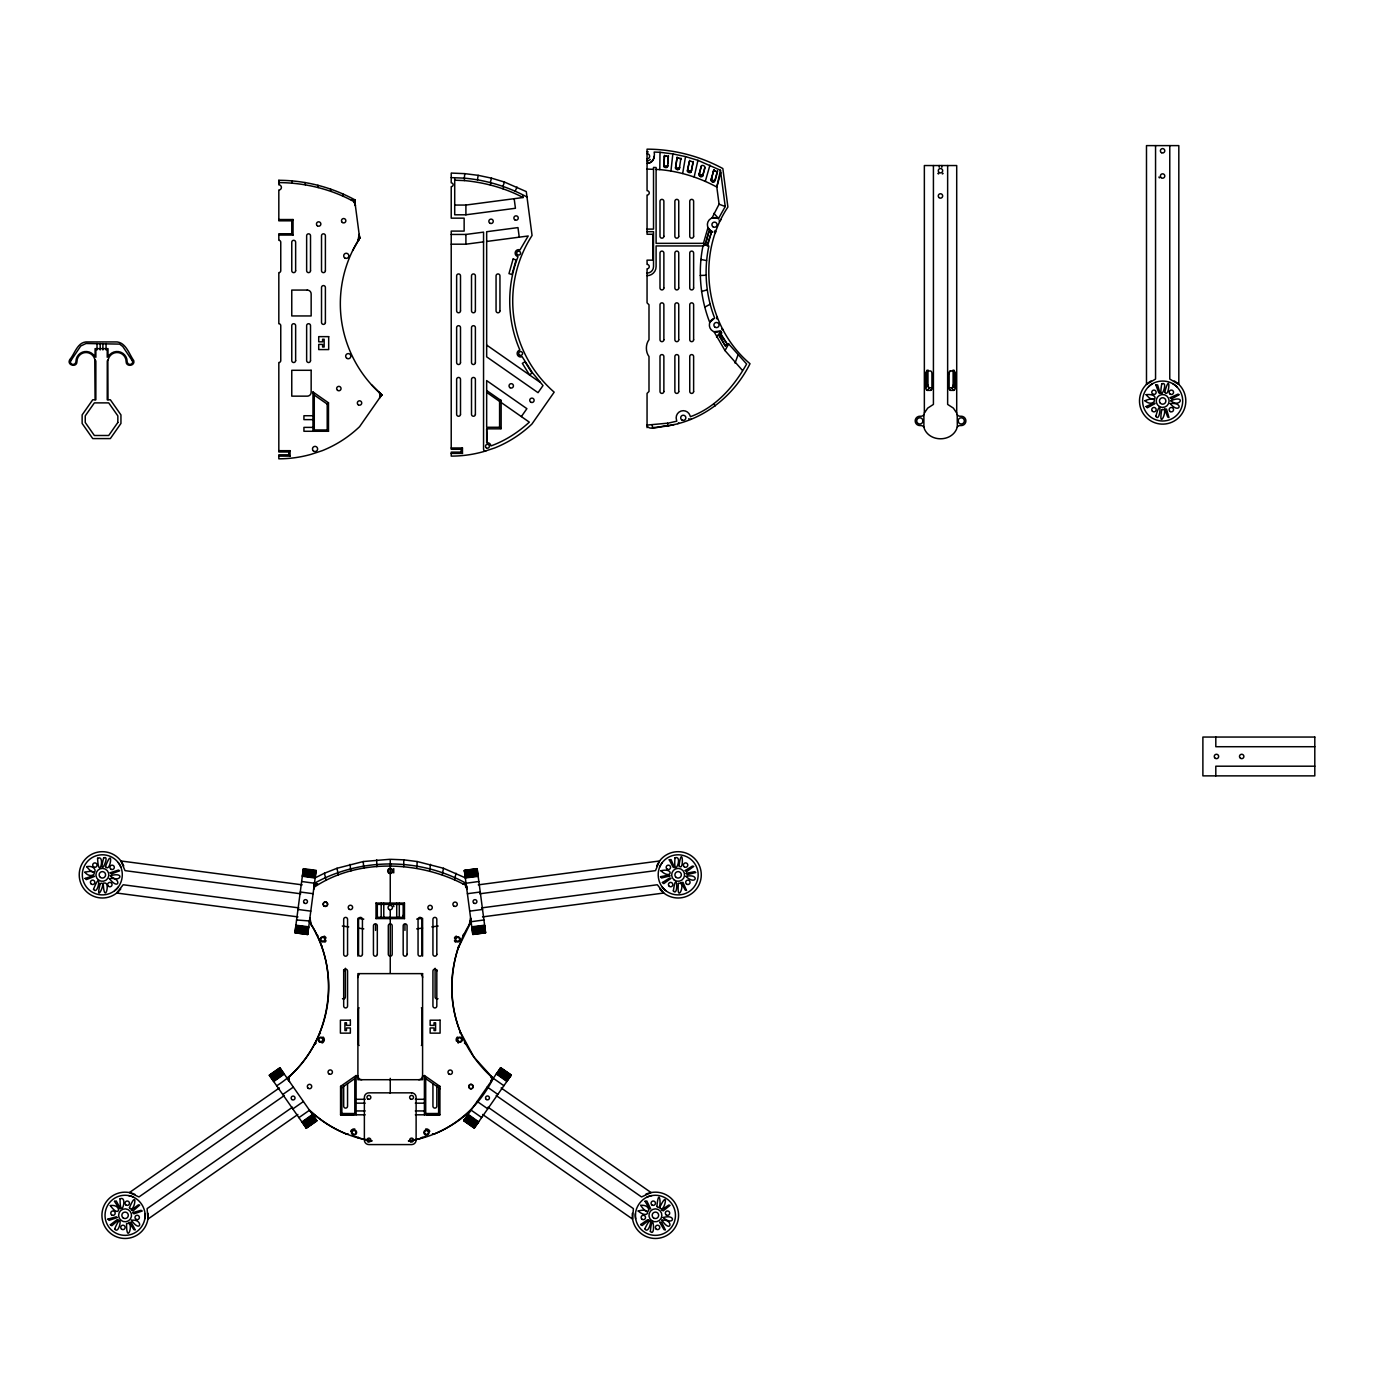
<?xml version="1.0" encoding="UTF-8"?>
<svg xmlns="http://www.w3.org/2000/svg" width="1384" height="1384" viewBox="0 0 1384 1384"><rect width="100%" height="100%" fill="white"/><g stroke="black" fill="none" stroke-linecap="round" stroke-linejoin="round"><path stroke-width="1.5" d="M95.081 399.768L94.769 359.269A9.048 9.048 0 0 0 76.968 361.605C76.968 368.023 66.501 365.22 69.719 359.667C74.632 354.183 77.02 342.834 85.894 341.935L117.173 341.935C126.255 343.111 129.214 354.373 133.746 360.601C135.338 366.051 125.996 367.279 126.117 361.605A9.048 9.048 0 0 0 108.315 359.269L107.277 360.93L107.225 399.768L110.339 399.768L120.944 414.906L120.944 423.452L110.339 438.59L92.745 438.59L82.14 423.452L82.14 414.906L92.745 399.768L95.859 399.768L95.859 360.964L94.942 359.805M108.004 356.172L108.004 348.664L95.081 348.664L95.081 356.172M357.764 241.56L359.165 234.328M469.193 925.1L470.595 917.886M486.666 392.381L529.328 422.155C518.17 432.344 505.247 440.752 490.991 445.907L490.749 445.164A3.495 3.495 0 0 0 487.237 442.759L486.666 428.832L501.146 428.832L501.146 400.599L486.666 390.496M711.947 218.066L719.074 204.209L716.808 187.048C699.214 177.498 679.769 171.391 659.805 169.609L659.995 152.292L654.165 152.05C655.237 156.946 652.867 163.468 647.055 163.381A7.11 7.11 0 0 0 654.165 156.271M289.515 1081.579L288.65 1078.534L290.052 1075.679M313.649 889.41L314.462 883.251C360.705 857.492 419.767 857.596 466.027 883.251L478.847 881.487M355.411 205.853L354.598 199.694C331.433 187.117 305.189 180.387 278.824 180.301L278.824 184.833A2.595 2.595 0 0 1 281.402 187.411A2.595 2.595 0 0 1 278.824 190.006L278.824 220.817L291.764 220.817L293.045 219.537L278.824 219.537M466.841 889.41L466.027 883.251L462.862 883.84C417.812 860.692 357.072 858.53 314.306 887.127M718.417 218.62L717.223 218.118A7.11 7.11 0 0 0 707.916 221.959A7.11 7.11 0 0 0 711.757 231.249L712.864 231.958L709.127 230.903L705.131 245.02L708.867 246.075C703.764 270.001 705.771 295.259 714.646 318.043L709.732 322.437C700.373 298.217 697.744 271.402 702.986 245.937M144.818 1218.837C146.773 1208.284 139.179 1197.385 128.591 1195.568M292.474 1107.2L147.119 1208.613L147.898 1219.114L297.871 1114.466M311.313 925.1L309.912 917.886M663.784 166.461L664.51 155.319L663.974 164.921A1.938 1.159 7.2 0 0 667.797 165.094L667.607 166.634A1.938 1.159 7.2 0 1 663.784 166.461L663.974 164.921M667.901 163.243L668.368 155.804L667.607 166.634M390.997 859.326L403.782 859.845L403.713 866.713M522.91 195.888L523.117 197.514C504.935 187.982 484.781 182.48 464.367 180.577L464.488 179.211M526.993 197.012C507.668 186.546 486.268 180.093 464.367 178.155L464.747 173.64L451.962 173.104M314.082 887.68L314.462 883.251L301.643 881.487M379.562 398.038L380.41 394.976L379.008 392.139M490.991 1081.579L491.839 1078.534L490.438 1075.679M670.929 171.01L672.849 153.901L659.995 152.292M313.891 888.234L314.462 883.251L317.645 883.84M313.753 888.822L314.462 883.251L317.109 884.116M307.715 934.494L316.157 870.363L303.338 868.668L294.896 932.799L307.715 934.494L294.913 932.66M325.967 879.722L324.427 873.235L315.171 877.819M338.215 874.878L337.039 868.27L363.265 861.54L389.51 859.326M350.827 871.09L350.014 864.36M363.715 868.356L363.265 861.54M376.777 866.713L376.707 859.845M389.942 866.159L390.253 863.841L390.548 866.159M309.843 918.509L309.393 921.727A120.84 120.84 0 0 1 287.284 1078.378L289.221 1081.129M675.513 167.983L677.122 157.309L675.513 167.983A1.938 1.142 12 0 0 677.174 169.505L677.676 169.575M677.174 169.505A1.938 1.142 12 0 0 679.319 168.779L680.928 158.105L680.582 159.696A1.938 1.142 12 0 0 678.921 158.174L678.419 158.105M309.808 919.132L309.393 921.727C344.391 973.592 330.015 1052.082 276.679 1085.8M647.055 229.104L653.525 229.104L653.525 167.412L656.102 167.516L656.102 243.342L704.214 243.342L703.729 245.937L656.102 245.937L656.102 266.61A9.048 9.048 0 0 1 647.055 275.675M354.477 203.05L354.598 199.694L351.432 200.282C329.132 188.587 303.961 182.723 278.824 182.601M465.906 886.608L466.027 883.251L462.862 883.84M477.445 179.799L478.189 175.335L491.458 178.138L504.433 182.048L526.283 191.597L532.062 235.488A120.84 120.84 0 0 0 554.171 392.156L531.958 423.988A116.931 116.931 0 0 1 494.711 447.949L483.552 451.617A118.54 118.54 0 0 1 451.219 456.114L451.219 452.118L461.166 452.118L462.464 453.416L462.464 447.983L451.219 447.983M465.318 877.819L443.468 868.27L417.224 861.54L416.774 868.356M682.675 173.502L685.53 156.6L672.849 153.901M687.416 170.855L689.163 161.928A1.938 1.142 16.8 0 1 691.36 161.392A1.938 1.142 16.8 0 1 692.882 163.035L691.118 171.979A1.938 1.142 16.8 0 1 688.938 172.516A1.938 1.142 16.8 0 1 687.416 170.855L689.647 160.354M691.118 171.979L693.349 161.478L692.882 163.035M309.808 919.755L309.393 921.727L311.019 924.564M679.319 168.779L679.648 167.256A1.938 1.159 12 0 1 677.503 168A1.938 1.159 12 0 1 675.842 166.461M685.53 156.6L697.934 160.336L720.458 170.267L716.808 187.048L720.735 172.481M482.618 1114.466L632.609 1219.114L633.388 1208.613L488.016 1107.2M635.671 1218.837C633.734 1208.284 641.328 1197.385 651.899 1195.568M694.163 176.944L697.934 160.336M720.528 334.53L720.735 333.63L727.569 344.616L720.528 334.53L718.538 334.997L721.825 332.956L720.666 330.949L714.058 331.745L725.008 350.584L742.308 370.237M647.055 427.673L647.055 393.402L648.992 391.464L648.992 356.536C645.498 352.02 645.498 344.235 648.992 339.72L648.992 304.791L647.055 302.854L647.055 268.807A2.197 2.197 0 0 0 649.252 266.61A2.197 2.197 0 0 0 647.055 264.413L647.055 260.14L652.867 260.14L652.867 234.277L647.055 234.277L647.055 195.075A2.197 2.197 0 0 0 649.252 192.878A2.197 2.197 0 0 0 647.055 190.681L647.055 149.161C673.42 149.247 699.664 155.977 722.846 168.554L727.898 207.046C695.443 255.538 705.408 326.105 750.007 363.715C734.074 395.668 704.197 419.767 668.766 425.667C663.178 424.715 648.144 432.223 647.055 425.078L668.299 423.123L676.811 421.168L676.517 420.027A7.11 7.11 0 0 1 681.049 411.048A7.11 7.11 0 0 1 690.028 415.581L690.408 416.705C715.718 407.45 733.693 386.984 746.633 364.027L728.659 343.941L725.372 345.983L719.421 335.205M711.047 179.903L713.971 169.678L711.047 179.903A1.938 1.125 26.3 0 0 712.276 181.771L712.743 181.961M717.466 170.768A1.938 1.142 26.3 0 1 717.448 171.391L714.525 181.633A1.938 1.125 26.3 0 1 712.276 181.771M717.448 171.391L715.234 180.197A1.938 1.142 26.3 0 1 712.985 180.352A1.938 1.142 26.3 0 1 711.757 178.484M490.334 182.532L491.458 178.138M490.334 184.954L490.663 183.622M430.493 864.36L429.663 871.09M700.892 176.633L700.408 176.477A1.938 1.142 21.5 0 1 699.024 174.713L701.411 166.201M699.024 174.713L701.255 165.976A1.938 1.142 21.5 0 1 703.47 165.63A1.938 1.142 21.5 0 1 704.854 167.395L702.622 176.131A1.938 1.142 21.5 0 1 700.408 176.477M702.622 176.131L705.01 167.62M478.293 884.843L659.614 860.969L655.48 870.64L479.746 893.787M662.209 862.63C655.618 871.107 657.365 884.272 665.912 890.742M703.435 243.342L707.985 227.547L710.148 230.332M705.131 245.02L709.127 230.903M707.172 244.916L711.618 231.612L707.622 245.729L705.927 244.57M705.304 181.356L709.975 165.094M309.843 920.377L310.743 923.993M354.148 202.548L354.598 199.694L351.432 200.282M465.578 886.106L466.027 883.251L463.381 884.116M502.946 186.321L504.433 182.048M502.946 188.76L503.395 187.463M443.468 868.27L442.274 874.878M735.042 363.11L737.845 355.394M947.642 165.544L947.642 404.405L953.351 408.09L956.707 413.02A3.339 3.339 0 0 0 959.96 416.238L961.24 416.238A4.654 4.654 0 0 1 965.894 420.892A4.654 4.654 0 0 1 961.24 425.563L959.96 425.563A3.339 3.339 0 0 0 956.707 428.78C951.171 442.119 929.892 442.119 924.356 428.78A3.339 3.339 0 0 0 921.121 425.563L919.841 425.563A4.654 4.654 0 0 1 915.187 420.892A4.654 4.654 0 0 1 919.841 416.238L921.121 416.238A3.339 3.339 0 0 0 924.356 413.02L927.73 408.09L933.421 404.405L933.421 165.544M356.103 1075.524L356.103 1114.812L354.806 1113.532L354.806 1078.603L356.103 1075.524L340.568 1086.354L340.568 1114.812L365.151 1114.812M718.365 218.776L725.233 206.527L720.458 170.267M460.284 1031.962L460.232 1033.26A3.114 3.114 0 0 0 460.284 1031.962L460.301 1031.91C449.316 1004.628 449.627 973.834 458.658 946.12A2.768 2.768 0 0 1 458.536 947.434L471.096 921.727L464.332 870.363L477.169 868.668L485.611 932.799L472.774 934.494L471.166 922.298M515.194 191.165L517.028 187.03M456.063 873.235L454.523 879.722M725.008 350.584L728.659 343.941M352.609 250.694L359.667 238.186L354.598 199.694L351.951 200.559M95.859 348.664L95.859 357.262L93.16 354.46A10.103 10.103 0 0 0 76.258 358.992L75.826 362.331A2.837 2.837 0 0 1 70.238 361.605L80.739 346.017L86.016 343.492L119.647 344.114L122.778 346.519L132.847 361.605A2.837 2.837 0 0 1 127.259 362.331L126.826 358.992A10.103 10.103 0 0 0 109.924 354.46L107.225 357.262L107.225 348.664M358.058 241.006L359.667 238.186L359.235 234.951M469.487 924.564L471.096 921.727L470.664 918.509M70.238 361.605L71.414 359.598M114.578 890.742C123.141 884.272 124.871 871.107 118.28 862.63M297.975 916.9L116.654 893.026L123.159 884.757L298.892 907.887M358.318 240.435L359.667 238.186L359.269 235.574M469.747 923.993L471.096 921.727L470.698 919.132M107.848 360.307L108.004 399.768M353.785 202.081L354.598 199.694L355.325 205.264M465.214 885.639L466.027 883.251L466.754 888.822M358.56 239.865L359.269 236.197M469.989 923.405L470.698 919.755M923.889 414.612L923.889 427.189M309.912 921L296.574 919.979M521.353 416.584L526.889 408.661L486.666 380.6L486.666 427.275L499.589 427.275L500.887 428.573M511.302 1075.091L474.279 1128.133L463.675 1120.729L500.679 1067.687L511.302 1075.091L500.61 1067.791M379.856 397.589L381.776 394.855A120.84 120.84 0 0 1 359.667 238.186L359.235 236.82M491.285 1081.129L493.206 1078.413A120.84 120.84 0 0 1 471.096 921.727L470.664 920.377M380.098 397.104L381.776 394.855L371.535 384.787M491.51 1080.644L493.206 1078.413L473.968 1057.134L460.301 1031.91M716.531 336.969L720.908 331.468M925.844 373.559L927.972 370.964A2.595 1.488 -90 0 1 928.024 370.289A2.595 1.488 90 0 0 927.972 370.964L927.972 385.202A2.595 1.488 -90 0 0 929.46 387.779L932.574 387.693L930.463 390.375L927.332 390.375A2.595 1.488 -90 0 1 925.844 387.779L925.844 373.559A2.595 1.488 -90 0 1 927.332 370.964L930.463 370.964A2.595 1.488 -90 0 1 931.934 373.559L931.934 387.779A2.595 1.488 90 0 1 931.882 388.368M925.844 387.779L927.972 385.202A2.595 1.488 90 0 0 929.46 387.693L927.332 390.375M358.75 239.276L359.165 237.442M470.179 922.817L471.096 921.727L483.916 919.979M380.271 396.585L381.776 394.855L379.389 392.52M491.701 1080.143L493.206 1078.413L490.818 1076.077M312.974 427.379L303.926 427.379L303.926 431.272L328.492 431.272L327.212 429.974L327.212 404.093L328.492 402.813L312.974 391.983L312.974 431.272L314.272 429.974L314.272 395.08L312.974 391.983M278.824 235.055L293.045 235.055L291.764 233.758L278.824 233.758L278.824 240.297A1.938 1.938 0 0 1 280.762 242.235L280.762 270.693A1.938 1.938 0 0 1 278.824 272.631L278.824 323.718A1.938 1.938 0 0 1 280.762 325.655L280.762 360.584A1.938 1.938 0 0 1 278.824 362.522L278.824 451.98L288.789 451.98L290.069 450.682L290.069 456.114L278.824 456.114M500.887 400.114L499.589 401.412L499.589 427.275M451.219 173.104L451.219 182.775L452.585 183.345A1.938 1.938 0 0 1 451.219 186.667L451.219 218.153L464.142 218.153L464.142 231.093L451.219 231.093L451.219 449.281L461.166 449.281L462.464 447.983M376.015 918.595L377.313 917.315L403.177 917.315L404.474 918.595L404.474 903.077L376.015 903.077L376.015 918.595L404.474 918.595M376.015 903.077L377.313 904.375L403.177 904.375L404.474 903.077M341.865 1087.616L341.865 1113.532L340.568 1114.812L354.148 1114.795M438.624 1087.651L439.922 1086.354L424.404 1075.524L424.404 1114.812L425.701 1113.532L438.624 1113.497L439.922 1114.812L415.338 1114.812M289.688 1076.077L287.284 1078.413L288.979 1080.644M352.453 200.888L354.598 199.694L355.186 204.694M463.882 884.428L466.027 883.251L466.616 888.234M289.36 1076.51L287.284 1078.413L288.806 1080.143M380.375 396.066L381.776 394.855L379.7 392.969M491.804 1079.606L493.206 1078.413L491.13 1076.51M289.1 1076.977L287.284 1078.413L288.685 1079.606M1155.553 145.614L1155.553 379.06L1146.488 384.441L1146.488 145.614L1178.822 145.614L1178.822 384.441L1169.774 379.06L1169.774 145.614M1148.478 386.793C1156.021 379.147 1169.29 379.147 1176.832 386.793M269.361 1075.299L279.966 1067.894M269.569 1075.628L280.191 1068.223M271.523 1074.641L280.364 1068.465M269.932 1076.129L280.537 1068.725M270.382 1076.787L281.004 1069.382M270.918 1077.548L281.54 1070.161M271.506 1078.378L282.111 1070.974M272.077 1079.209L282.682 1071.804M272.613 1079.97L283.218 1072.565M273.063 1080.627L283.685 1073.223M274.897 1079.485L281.973 1074.555M273.427 1081.129L284.031 1073.742M273.721 1081.561L284.256 1074.053M279.378 1087.945L129.387 1192.593L138.971 1196.952L284.343 1095.523M282.751 1094.502L293.356 1087.097M292.82 1108.93L303.425 1101.526M298.892 1117.632L309.497 1110.227A116.931 116.931 0 0 0 346.778 1134.188M354.806 1078.603L341.865 1087.651L340.568 1086.354M301.92 1121.991L312.455 1114.483M302.144 1122.303L312.749 1114.899M302.958 1123.462L313.562 1116.075M303.494 1124.241L314.099 1116.836M304.065 1125.054L314.67 1117.666M304.636 1125.884L315.258 1118.48M305.172 1126.645L315.794 1119.258M305.639 1127.32L316.296 1119.985M311.123 1123.86L316.434 1120.158M305.985 1127.822L316.607 1120.417M306.21 1128.133L316.815 1120.729L279.879 1067.791L269.274 1075.195L306.297 1128.237L316.901 1120.85M470.352 922.228L470.595 921M501.129 1087.945L651.12 1192.593L641.519 1196.952L496.164 1095.523M725.579 345.1L726.669 344.408M288.893 1077.479L287.284 1078.413L288.633 1079.07M704.716 307.196L710.096 304.238M380.427 395.53L381.776 394.855L379.977 393.437M491.856 1079.07L493.206 1078.413L491.406 1076.977M422.587 1137.838A118.54 118.54 0 0 1 408.367 1140.935C445.354 1135.832 476.598 1111.75 493.206 1078.378L491.614 1077.479M324.427 873.235L337.039 868.27M701.532 291.47L707.189 289.862M288.737 1077.998L287.284 1078.413L288.65 1078.534M711.791 218.118L717.223 218.118M310.016 921.606L310.518 923.405M454.713 205.057L465.906 205.057L523.117 197.514M454.713 178.847L454.713 214.797L465.906 214.797L515.436 208.275L514.173 198.69M451.219 234.45L465.906 234.45L483.552 232.131L483.552 449.022A1.799 1.799 0 0 0 486.009 450.803M451.219 244.19L465.906 244.19L483.552 241.871M486.666 241.456L528.204 235.989L519.986 249.916A3.495 3.495 0 0 0 515.419 251.784A3.495 3.495 0 0 0 517.305 256.369L518.014 256.663C506.336 286.367 507.046 320.759 519.865 349.996L519.156 350.325A3.495 3.495 0 0 0 517.478 354.979A3.495 3.495 0 0 0 522.114 356.657L532.39 372.677L543.012 385.548L538.03 392.675L486.666 356.847L486.666 231.716L517.979 227.599L519.242 237.183M464.349 870.484L477.186 868.806M464.401 870.865L477.221 869.187M464.436 871.176L468.726 870.605M464.47 871.384L477.307 869.792M464.591 872.283L477.411 870.588M464.713 873.2L477.532 871.522M464.834 874.204L477.67 872.508M464.972 875.207L477.791 873.512M465.093 876.124L477.913 874.446M465.197 876.92L478.034 875.242M473.761 875.916L478.034 875.345M465.284 877.543L478.103 875.847M465.335 877.923L478.172 876.366M467.411 893.701L480.231 892.005M481.597 907.887L657.331 884.757L663.836 893.026L482.514 916.9M469.712 911.139L482.532 909.461M416.705 919.114L422.587 918.336L422.587 956.136M416.705 928.854L422.587 928.093M431.808 926.882L438.157 926.034M471.771 926.796L484.608 925.239M471.84 927.315L484.659 925.619M471.892 927.816L476.183 927.245M480.456 926.674L484.729 926.121L471.909 927.92M472.013 928.716L484.85 927.021M472.134 929.65L484.971 927.955M472.273 930.636L485.092 928.958M472.411 931.64L485.23 929.944M472.532 932.556L485.351 930.878M472.636 933.352L485.455 931.674M479.089 932.816L483.362 932.262M472.705 933.975L485.542 932.28M472.757 934.356L485.594 932.66M380.41 394.976L381.776 394.855L359.58 426.687A116.931 116.931 0 0 1 322.316 450.648L311.158 454.315A118.54 118.54 0 0 1 278.824 458.813L278.824 454.817L288.789 454.817L290.069 456.114M491.839 1078.534L493.206 1078.413L491.752 1077.998M700.235 275.485L705.996 275.243M451.219 177.636L464.367 178.155M454.713 180.214L464.367 180.577M647.055 231.682L653.525 231.682L653.525 266.61A6.47 6.47 0 0 1 647.055 273.08M953.732 370.964A2.595 1.488 -90 0 1 955.219 373.559L955.219 387.779A2.595 1.488 90 0 1 953.732 390.375L950.618 390.375A2.595 1.488 90 0 1 949.13 387.779L949.13 373.559A2.595 1.488 90 0 1 950.618 370.964L953.732 370.964A2.595 1.488 90 0 1 954.13 371.05M312.974 415.736L303.926 415.736L303.926 419.629L312.974 419.629M314.272 429.974L327.212 429.974M278.824 450.682L290.069 450.682M451.219 453.416L462.464 453.416M1314.8 746.72L1215.809 746.72L1215.809 737.049M1314.8 766.2L1215.809 766.2L1215.809 775.87M389.596 863.841L390.893 863.841M356.103 1099.294L365.151 1099.294M415.338 1099.294L424.404 1099.294M356.103 1103.169L365.151 1103.169M415.338 1103.169L424.404 1103.169M356.103 1110.937L365.151 1110.937M415.338 1110.937L424.404 1110.937M341.865 1113.497L354.806 1113.532M426.341 1114.795L439.922 1114.795L439.922 1086.354M354.806 1128.981L354.217 1128.981A3.495 3.495 0 0 0 352.453 1129.344M425.701 1128.981L426.272 1128.981A3.495 3.495 0 0 1 428.054 1129.344M647.055 169.073L653.525 169.332M656.102 169.453L659.805 169.609M665.877 156.011L666.379 156.046A1.938 1.159 7.2 0 1 668.161 157.43M464.747 173.64L478.189 175.335M403.782 859.845L417.224 861.54M647.072 151.756L648.231 151.894M303.269 869.187L316.088 870.865M311.781 870.605L316.054 871.176M311.746 870.83L316.019 871.384L303.183 869.792M303.079 870.588L315.915 872.283M302.958 871.522L315.794 873.2M302.837 872.508L315.656 874.204M302.698 873.512L315.517 875.207M302.577 874.446L315.396 876.124M302.473 875.242L315.293 876.92M302.387 875.847L315.223 877.543M302.335 876.228L315.154 878.044M302.196 884.843L120.875 860.969L125.027 870.64L300.76 893.787M300.259 892.005L313.095 893.701M297.958 909.461L310.795 911.139M363.784 919.114L357.902 918.336L357.902 956.136M342.332 926.034L348.699 926.882M357.902 928.093L363.784 928.854M295.882 925.239L308.736 926.796M295.83 925.619L308.667 927.315M295.761 926.225L308.597 927.816M295.657 927.021L308.476 928.716M295.536 927.955L308.355 929.65M295.397 928.958L308.217 930.636M295.259 929.944L308.096 931.64M295.138 930.878L307.975 932.556M295.034 931.674L307.871 933.352M297.145 932.262L301.418 932.816M294.965 932.28L307.784 933.975M700.84 259.448L706.567 260.573M687.865 169.35A1.938 1.159 16.8 0 0 689.388 171.01L689.872 171.132M357.902 1137.856L372.123 1140.935A118.54 118.54 0 0 1 357.902 1137.838C339.789 1132.787 323.25 1122.978 309.497 1110.227M380.323 394.457L381.776 394.855L380.185 393.921M709.577 231.699L710.822 232.045M699.595 173.242A1.938 1.142 21.5 0 0 700.979 175.024L701.463 175.162M719.074 204.209L725.233 206.527M714.992 170.82L715.459 171.01A1.938 1.125 26.3 0 1 716.704 172.879M704.041 243.913L705.286 244.466M316.607 884.428L314.462 883.251L314.601 886.608M310.137 922.228L309.393 921.727L310.31 922.817M486.666 345.066L540.192 382.417M314.272 395.08L327.212 404.093M500.385 1068.119L510.99 1075.506M500.212 1068.361L507.288 1073.292M500.039 1068.621L510.644 1076.025M499.572 1069.278L510.177 1076.683M499.036 1070.04L509.641 1077.444M498.465 1070.87L509.07 1078.274M497.894 1071.683L508.499 1079.088M497.358 1072.462L507.963 1079.866M496.891 1073.119L507.496 1080.523M498.603 1074.451L503.897 1078.136M496.545 1073.621L507.149 1081.025M496.32 1073.949L506.855 1081.458M493.275 1078.292L503.897 1085.696M487.22 1086.994L497.825 1094.398M477.151 1101.422L487.756 1108.826M424.404 1075.524L425.701 1078.62L440.181 1088.706M481.684 1117.528L471.079 1110.124A116.931 116.931 0 0 1 433.746 1134.188M468.121 1114.362L478.656 1121.87M467.809 1114.795L478.432 1122.199M478.137 1122.614L467.532 1115.21L478.068 1122.701M466.996 1115.954L477.618 1123.358M466.477 1116.732L477.082 1124.137M465.889 1117.545L476.511 1124.95M465.318 1118.376L475.923 1125.78M464.782 1119.137L475.387 1126.541M464.332 1119.794L474.885 1127.285M464.142 1120.054L469.453 1123.756M463.969 1120.313L474.574 1127.7M463.744 1120.625L474.366 1128.029M707.726 228.17L708.798 228.948M316.14 884.791L314.462 883.251L314.912 886.106M319.237 1040.82L319.583 1041.2A1.938 1.938 0 0 0 322.732 1040.041A1.938 1.938 0 0 0 320.171 1037.879A1.938 1.938 0 0 0 319.583 1041.2M713.902 213.361L718.504 218.412M955.219 373.559L953.109 370.964A2.595 1.488 90 0 0 953.057 370.289A2.595 1.488 -90 0 1 953.109 370.964L953.109 385.202A2.595 1.488 -90 0 1 951.621 387.779L948.49 387.779L950.618 390.375M955.219 387.779L953.109 385.202A2.595 1.488 90 0 1 951.621 387.779L953.732 390.375M957.174 414.612L957.347 426.929M713.677 403.799L715.078 405.962M315.69 885.189L314.462 883.251L315.293 885.639M718.538 334.997L725.372 345.983M131.67 359.598L132.847 361.605M667.572 423.227L667.988 425.788M342.8 193.864L343.111 196.165M330.551 189.02L330.845 191.338M317.939 185.231L318.233 187.532M305.051 182.498L305.362 184.799M291.989 180.854L292.284 183.155M278.824 180.301L279.118 182.601M466.425 887.68L466.027 883.251L466.183 887.127M354.996 204.123L354.598 199.694L354.754 203.586M652.227 424.957L652.504 427.535A118.54 118.54 0 0 0 674.112 424.542M956.707 413.02L956.707 165.544L924.356 165.544L924.356 413.02M954.112 370.22L954.112 387.451M941.829 165.544L941.829 167.256M939.234 165.544L939.234 167.204M926.951 370.22L926.951 385.288M486.666 428.832L486.666 442.759M465.906 205.057L465.906 214.797M465.906 234.45L465.906 244.19M461.166 449.281L461.166 452.118M438.624 1087.616L438.624 1113.532M436.825 969.786L436.825 1005.995A1.938 1.938 0 0 1 434.887 1007.933A1.938 1.938 0 0 1 432.933 1005.995L432.933 971.066A1.938 1.938 0 0 1 434.887 969.129A1.938 1.938 0 0 1 436.825 971.066M436.825 1085.61L436.825 1106.162A1.938 1.938 0 0 1 434.887 1108.1A1.938 1.938 0 0 1 432.933 1106.162L432.933 1083.551M435.095 968.264L435.095 997.034A1.938 1.938 0 0 0 438.019 998.712M425.701 1078.603L425.701 1113.532M404.941 924.564L404.941 930.411M403.177 904.375L403.177 917.315M399.301 903.146L399.301 918.007M396.724 903.233L396.724 918.267M393.748 868.598L393.748 872.906M390.253 859.326L390.253 904.375M390.253 909.755L390.253 923.837A1.938 1.938 0 0 0 388.316 925.792L388.316 954.251A1.938 1.938 0 0 0 390.253 956.188A1.938 1.938 0 0 0 392.191 954.251L392.191 925.792A1.938 1.938 0 0 0 390.253 923.837M390.253 924.564L390.253 973.211M390.253 1078.326L390.253 1093.377M383.783 903.233L383.783 918.267M381.188 903.146L381.188 918.007M377.313 904.375L377.313 917.315M375.566 924.564L375.566 930.411M347.557 1083.551L347.557 1106.162A1.938 1.938 0 0 1 345.619 1108.1A1.938 1.938 0 0 1 343.682 1106.162L343.682 1085.61M345.394 968.264L345.394 997.034A1.938 1.938 0 0 1 342.488 998.712M343.682 969.786L343.682 1005.995A1.938 1.938 0 0 0 345.619 1007.933A1.938 1.938 0 0 0 347.557 1005.995L347.557 971.066A1.938 1.938 0 0 0 345.619 969.129A1.938 1.938 0 0 0 343.682 971.066M328.492 402.813L328.492 431.272M293.045 219.537L293.045 235.055M291.764 220.817L291.764 233.758M288.789 451.98L288.789 454.817M106.066 343.492L106.066 349.962M102.9 343.492L102.9 349.962M100.184 343.492L100.184 349.962M97.018 343.492L97.018 349.962M469.712 1088.326A2.197 2.197 0 0 0 473.155 1086.699A2.197 2.197 0 0 0 470.024 1084.52A2.197 2.197 0 0 0 469.712 1088.326A2.197 2.197 0 0 1 469.799 1084.745A2.197 2.197 0 0 1 473.086 1086.492A2.197 2.197 0 0 1 470.093 1088.706M455.544 942.123A3.495 3.495 0 0 1 454.454 940.688M454.454 938.006A3.495 3.495 0 0 1 456.357 936.12M458.485 1043A3.495 3.495 0 0 1 457.672 1042.567M456.512 1041.183A3.495 3.495 0 0 1 457.429 1037.031M428.798 1129.863A3.495 3.495 0 0 1 429.784 1131.385M425.044 1137.025A1.799 1.799 0 0 1 423.59 1136.956M326.036 940.688A3.495 3.495 0 0 1 324.946 942.123M324.133 936.12A3.495 3.495 0 0 1 326.036 938.006M323.077 1037.031A3.495 3.495 0 0 1 323.994 1041.183M323.493 1041.962A3.495 3.495 0 0 1 322.022 1043M350.706 1131.385A3.495 3.495 0 0 1 351.692 1129.863M356.899 1136.956A1.799 1.799 0 0 1 355.446 1137.025M645.601 1194.34A23.165 23.165 0 0 1 677.779 1209.287A23.165 23.165 0 0 1 657.469 1238.386A23.165 23.165 0 0 1 632.35 1213.336M646.916 1197.16A20.051 20.051 0 0 1 674.769 1210.1A20.051 20.051 0 0 1 657.192 1235.289A20.051 20.051 0 0 1 635.429 1213.595M148.157 1213.336A23.165 23.165 0 0 1 123.02 1238.386A23.165 23.165 0 0 1 102.727 1209.287A23.165 23.165 0 0 1 134.905 1194.34M145.06 1213.595A20.051 20.051 0 0 1 123.297 1235.289A20.051 20.051 0 0 1 105.72 1210.1A20.051 20.051 0 0 1 133.591 1197.16M120.754 888.943A23.165 23.165 0 0 1 85.306 890.483A23.165 23.165 0 0 1 89.925 855.312A23.165 23.165 0 0 1 123.764 865.969M118.28 887.04A20.051 20.051 0 0 1 87.59 888.39A20.051 20.051 0 0 1 91.604 857.924A20.051 20.051 0 0 1 120.91 867.163M656.725 865.969A23.165 23.165 0 0 1 690.564 855.312A23.165 23.165 0 0 1 695.201 890.483A23.165 23.165 0 0 1 659.753 888.943M659.597 867.163A20.051 20.051 0 0 1 688.886 857.924A20.051 20.051 0 0 1 692.9 888.39A20.051 20.051 0 0 1 662.209 887.04M1174.237 380.911A23.165 23.165 0 0 1 1180.396 415.857A23.165 23.165 0 0 1 1144.914 415.857A23.165 23.165 0 0 1 1151.073 380.911M1159.342 177.896A3.754 3.754 0 0 1 1158.962 176.979M1172.68 383.61A20.051 20.051 0 0 1 1178.026 413.851A20.051 20.051 0 0 1 1147.301 413.851A20.051 20.051 0 0 1 1152.63 383.61M691.221 419.179A2.56 2.56 0 0 1 688.73 418.712M713.227 171.166A1.938 1.125 26.3 0 1 715.459 171.01M676.793 158.9A1.938 1.142 12 0 1 678.921 158.174M664.303 156.946A1.938 1.159 7.2 0 1 666.379 156.046M703.21 174.661A1.938 1.142 21.5 0 1 700.979 175.024M719.49 331.485A7.11 7.11 0 0 1 710.027 328.06A7.11 7.11 0 0 1 713.452 318.597M678.766 422.881A2.664 2.664 0 0 1 677.693 423.608M647.055 153.693A2.595 2.595 0 0 1 649.632 156.271A2.595 2.595 0 0 1 647.055 158.866M650.255 159.471A4.533 4.533 0 0 1 649.321 160.198M691.585 170.474A1.938 1.159 16.8 0 1 689.388 171.01M434.42 1133.877A2.56 2.56 0 0 1 432.483 1133.755M403.177 915.983A1.938 1.938 0 0 1 403.453 915.014M422.345 1137.043A2.664 2.664 0 0 1 420.892 1138.288M348.024 1133.755A2.56 2.56 0 0 1 346.087 1133.877M377.053 915.014A1.938 1.938 0 0 1 377.313 915.983M359.598 1138.288A2.664 2.664 0 0 1 358.162 1137.043M393.488 905.69A3.754 3.754 0 0 1 393.869 906.589M421.445 974.769A3.875 3.875 0 0 1 422.587 977.502M422.587 1075.818A3.875 3.875 0 0 1 418.712 1079.71M421.376 1007.829A1.938 1.938 0 0 1 421.947 1009.196L421.947 1044.124A1.938 1.938 0 0 1 421.376 1045.508M357.902 977.502A3.875 3.875 0 0 1 359.044 974.769M361.795 1079.71A3.875 3.875 0 0 1 357.902 1075.818M359.113 1007.829A1.938 1.938 0 0 0 358.56 1009.196L358.56 1044.124A1.938 1.938 0 0 0 359.113 1045.508M943.127 173.363A3.754 3.754 0 0 1 942.348 173.969M938.594 173.969A3.754 3.754 0 0 1 937.816 173.363M949.13 373.559A2.595 1.488 -90 0 1 950.618 370.964M931.934 387.779A2.595 1.488 -90 0 1 930.463 390.375M320.188 1032.274L320.361 1033.571A3.114 3.114 0 0 1 320.223 1031.962L320.188 1032.274M715.476 231.768L715.338 232.754A2.768 2.768 0 0 0 715.13 230.488L715.476 231.768M110.339 1224.771L111.845 1225.74L118.453 1219.944L117.104 1219.702L110.339 1224.771M114.509 1201.347L119.11 1208.44L120.46 1208.682L116.256 1200.966L114.509 1201.347M129.3 1222.574L133.902 1229.667L135.251 1229.909L131.065 1222.193L129.3 1222.574M131.549 1209.962L133.054 1210.931L139.663 1205.135L138.314 1204.893L131.549 1209.962M638.214 1211C649.079 1220.48 652.054 1206.969 638.214 1211M640.654 1224.546L642.124 1225.567L648.958 1220.048L647.625 1219.754L640.654 1224.546M645.031 1201.295L649.338 1208.561L650.688 1208.855L646.795 1200.983L645.031 1201.295M650.359 1231.362C656.154 1238.144 652.625 1207.644 650.359 1231.362M656.898 1206.433C662.694 1213.197 659.147 1182.697 656.898 1206.433M659.718 1222.383L664.026 1229.649L665.375 1229.944L661.483 1222.072L659.718 1222.383M661.742 1209.858L663.213 1210.879L670.046 1205.36L668.697 1205.066L661.742 1209.858M663.144 1217.539C674.008 1227.02 676.984 1213.509 663.144 1217.539M321.849 946.12L321.97 947.434A2.768 2.768 0 0 1 321.849 946.12M717.12 317.922L716.929 318.874A3.114 3.114 0 0 0 717.085 317.265L717.12 317.922M85.116 878.425L86.31 879.618L94.493 876.418L93.299 875.726L85.116 878.425M86.708 866.661C97.174 880.189 98.523 864.273 86.708 866.661M93.524 889.324C98.454 896.624 102.191 866.903 93.524 889.324M97.589 858.27C98.506 881.47 105.963 854.326 97.589 858.27M100.236 883.684C94.268 906.762 107.987 879.29 100.236 883.684M103.61 858.045C97.641 881.124 111.36 853.651 103.61 858.045M103.264 883.407C104.181 906.606 111.637 879.48 103.264 883.407M105.478 866.574C110.755 873.909 113.696 844.344 105.478 866.574M109.44 878.632C119.906 892.144 121.256 876.228 109.44 878.632M110.253 872.75L111.447 873.944L119.63 870.744L118.436 870.069L110.253 872.75M660.912 870.744C671.327 880.708 674.908 867.336 660.912 870.744M662.417 882.525L663.836 883.615L670.911 878.408L669.596 878.044L662.417 882.525M669.25 859.81L673.229 867.284L674.562 867.63L671.032 859.585L669.25 859.81M673.351 890.864C678.835 897.887 676.672 867.266 673.351 890.864M679.008 865.813C684.492 872.837 682.329 842.199 679.008 865.813M681.239 882.629L685.218 890.085L686.533 890.448L683.021 882.404L681.239 882.629M685.236 870.536L686.654 871.626L693.73 866.419L692.398 866.073L685.236 870.536M685.962 876.418C696.394 886.365 699.975 873.01 685.962 876.418M922.938 420.892L922.523 422.449A3.097 3.097 0 0 1 917.834 423.279A3.097 3.097 0 0 1 917.834 418.522A3.097 3.097 0 0 1 922.523 419.352L922.938 420.892M958.23 420.096L958.541 422.449A3.097 3.097 0 0 0 963.229 423.279A3.097 3.097 0 0 0 963.229 418.522A3.097 3.097 0 0 0 958.541 419.352L958.23 420.096M1144.897 400.72C1153.945 408.695 1160.726 394.232 1144.897 400.72M1161.73 383.904C1157.716 407.259 1169.947 380.185 1161.73 383.904M1161.73 409.768C1157.716 433.14 1169.947 406.066 1161.73 409.768M1170.777 400.72C1179.808 408.695 1186.59 394.232 1170.777 400.72M107.935 1219.114L109.076 1220.359L117.398 1217.522L116.239 1216.795L107.935 1219.114M110.322 1205.568C120.148 1219.546 122.225 1203.717 110.322 1205.568M114.699 1228.871C119.63 1236.414 123.903 1207.021 114.699 1228.871M120.062 1198.803C119.924 1222.02 128.608 1195.257 120.062 1198.803M126.567 1223.664C126.428 1246.88 135.113 1220.1 126.567 1223.664M129.439 1207.73C134.369 1215.273 138.642 1185.88 129.439 1207.73M131.463 1220.307C141.306 1234.286 143.365 1218.456 131.463 1220.307M132.795 1212.609L133.919 1213.837L142.241 1211.017L141.082 1210.291L132.795 1212.609M640.706 1205.36C649.978 1219.719 652.677 1203.994 640.706 1205.36M644.875 1228.784C649.511 1236.517 654.961 1207.315 644.875 1228.784M659.684 1207.557C664.303 1215.308 669.769 1186.105 659.684 1207.557M661.933 1220.169C671.205 1234.528 673.904 1218.802 661.933 1220.169M84.805 872.266C92.728 881.366 101.343 867.924 84.805 872.266M110.46 875.657C118.367 884.739 126.982 871.297 110.46 875.657M660.549 876.66L661.569 877.992L670.098 875.899L669.008 875.051L660.549 876.66M675.029 857.786C672.901 880.916 683.834 854.983 675.029 857.786M678.402 883.442C676.274 906.572 687.208 880.639 678.402 883.442M686.204 873.287L687.225 874.619L695.754 872.526L694.664 871.678L686.204 873.287M1146.125 394.665C1155.173 405.91 1160.467 393.125 1146.125 394.665M1146.09 406.533L1147.353 407.796L1155.052 403.557L1153.772 403.038L1146.09 406.533M1155.83 384.925L1158.789 392.831L1160.069 393.35L1157.612 384.925L1155.83 384.925M1155.83 416.238C1160.346 423.919 1162.214 393.264 1155.83 416.238M1164.723 392.122C1169.238 399.803 1171.089 369.165 1164.723 392.122M1164.723 409.11L1167.698 417.017L1168.961 417.536L1166.522 409.11L1164.723 409.11M1170.276 397.623L1171.539 398.903L1179.237 394.665L1177.974 394.129L1170.276 397.623M1170.224 403.557C1179.272 414.785 1184.566 402 1170.224 403.557M513.101 259.033L508.966 273.634L511.959 274.482L516.094 259.863L513.101 259.033M314.462 1044.245L314.289 1044.539A2.578 2.578 0 0 1 316.088 1043.104L314.462 1044.245M720.804 219.624L719.074 221.059A2.768 2.768 0 0 0 720.804 219.624M464.003 934.304L462.879 935.497A2.768 2.768 0 0 0 464.003 934.304M117.848 422.466L108.713 435.493L94.354 435.493L85.237 422.466L85.237 415.892L94.371 402.882L108.713 402.882L117.848 415.892L117.848 422.466M389.285 869.256L388.869 869.567A1.938 1.938 0 0 0 388.869 872.301A1.938 1.938 0 0 0 391.62 872.301A1.938 1.938 0 0 0 391.62 869.567L389.285 869.256M313.043 1115.314L302.439 1122.718L313.113 1115.4M524.968 361.726L522.339 363.369L529.449 374.787L532.079 373.144L524.968 361.726M648.231 160.648L647.055 160.804A4.533 4.533 0 0 0 648.231 160.648M307.283 290.069L291.764 290.069L291.764 315.95L311.158 315.95L311.158 293.962A3.875 3.875 0 0 0 307.283 290.069M328.683 336.641L318.718 336.641L318.718 341.831L322.593 341.831L322.593 339.236L324.15 339.236L324.15 347.003L322.593 347.003L322.593 344.408L318.718 344.408L318.718 349.581L328.683 349.581L328.683 336.641M311.158 370.289L291.764 370.289L291.764 396.153L307.283 396.153A3.875 3.875 0 0 0 311.158 392.277L311.158 370.289M1314.8 737.049L1202.886 737.049L1202.886 775.87L1314.8 775.87L1314.8 737.049M422.587 973.627L357.902 973.627L357.902 1079.71L422.587 1079.71L422.587 973.627M350.36 1020.198L340.395 1020.198L340.395 1033.139L350.36 1033.139L350.36 1027.966L346.467 1027.966L346.467 1030.544L344.927 1030.544L344.927 1022.776L346.467 1022.776L346.467 1025.371L350.36 1025.371L350.36 1020.198M440.095 1020.198L430.147 1020.198L430.147 1025.371L434.022 1025.371L434.022 1022.776L435.579 1022.776L435.579 1030.544L434.022 1030.544L434.022 1027.966L430.147 1027.966L430.147 1033.139L440.095 1033.139L440.095 1020.198M411.602 1092.841L368.905 1092.841A4.533 4.533 0 0 0 364.373 1097.374L364.373 1140.053A4.533 4.533 0 0 0 368.905 1144.585L411.602 1144.585A4.533 4.533 0 0 0 416.117 1140.053L416.117 1097.374A4.533 4.533 0 0 0 411.602 1092.841M464.747 1043.19L464.418 1043.104A2.578 2.578 0 0 1 466.2 1044.539L464.747 1043.19M722.137 328.821L721.86 328.648A2.578 2.578 0 0 1 723.002 329.842L722.137 328.821M317.628 935.497L316.486 934.304A2.768 2.768 0 0 0 317.628 935.497M693.626 236.232L693.626 201.303A1.938 1.938 0 0 0 691.689 199.365A1.938 1.938 0 0 0 689.751 201.303L689.751 236.232A1.938 1.938 0 0 0 691.689 238.169A1.938 1.938 0 0 0 693.626 236.232M693.626 287.976L693.626 253.047A1.938 1.938 0 0 0 691.689 251.109A1.938 1.938 0 0 0 689.751 253.047L689.751 287.976A1.938 1.938 0 0 0 691.689 289.913A1.938 1.938 0 0 0 693.626 287.976M693.626 339.72L693.626 304.791A1.938 1.938 0 0 0 691.689 302.854A1.938 1.938 0 0 0 689.751 304.791L689.751 339.72A1.938 1.938 0 0 0 691.689 341.658A1.938 1.938 0 0 0 693.626 339.72M693.626 391.464L693.626 356.536A1.938 1.938 0 0 0 691.689 354.598A1.938 1.938 0 0 0 689.751 356.536L689.751 391.464A1.938 1.938 0 0 0 691.689 393.402A1.938 1.938 0 0 0 693.626 391.464M678.748 236.232L678.748 201.303A1.938 1.938 0 0 0 676.811 199.365A1.938 1.938 0 0 0 674.873 201.303L674.873 236.232A1.938 1.938 0 0 0 676.811 238.169A1.938 1.938 0 0 0 678.748 236.232M678.748 287.976L678.748 253.047A1.938 1.938 0 0 0 676.811 251.109A1.938 1.938 0 0 0 674.873 253.047L674.873 287.976A1.938 1.938 0 0 0 676.811 289.913A1.938 1.938 0 0 0 678.748 287.976M678.748 339.72L678.748 304.791A1.938 1.938 0 0 0 676.811 302.854A1.938 1.938 0 0 0 674.873 304.791L674.873 339.72A1.938 1.938 0 0 0 676.811 341.658A1.938 1.938 0 0 0 678.748 339.72M678.748 391.464L678.748 356.536A1.938 1.938 0 0 0 676.811 354.598A1.938 1.938 0 0 0 674.873 356.536L674.873 391.464A1.938 1.938 0 0 0 676.811 393.402A1.938 1.938 0 0 0 678.748 391.464M663.87 236.232L663.87 201.303A1.938 1.938 0 0 0 661.933 199.365A1.938 1.938 0 0 0 659.995 201.303L659.995 236.232A1.938 1.938 0 0 0 661.933 238.169A1.938 1.938 0 0 0 663.87 236.232M663.87 287.976L663.87 253.047A1.938 1.938 0 0 0 661.933 251.109A1.938 1.938 0 0 0 659.995 253.047L659.995 287.976A1.938 1.938 0 0 0 661.933 289.913A1.938 1.938 0 0 0 663.87 287.976M663.87 339.72L663.87 304.791A1.938 1.938 0 0 0 661.933 302.854A1.938 1.938 0 0 0 659.995 304.791L659.995 339.72A1.938 1.938 0 0 0 661.933 341.658A1.938 1.938 0 0 0 663.87 339.72M663.87 391.464L663.87 356.536A1.938 1.938 0 0 0 661.933 354.598A1.938 1.938 0 0 0 659.995 356.536L659.995 391.464A1.938 1.938 0 0 0 661.933 393.402A1.938 1.938 0 0 0 663.87 391.464M499.953 310.829L499.953 275.9A1.938 1.938 0 0 0 497.998 273.945A1.938 1.938 0 0 0 496.06 275.9L496.06 310.829A1.938 1.938 0 0 0 497.998 312.767A1.938 1.938 0 0 0 499.953 310.829M475.387 310.829L475.387 275.9A1.938 1.938 0 0 0 473.449 273.945A1.938 1.938 0 0 0 471.512 275.9L471.512 310.829A1.938 1.938 0 0 0 473.449 312.767A1.938 1.938 0 0 0 475.387 310.829M475.387 362.573L475.387 327.645A1.938 1.938 0 0 0 473.449 325.69A1.938 1.938 0 0 0 471.512 327.645L471.512 362.573A1.938 1.938 0 0 0 473.449 364.511A1.938 1.938 0 0 0 475.387 362.573M475.387 414.318L475.387 379.389A1.938 1.938 0 0 0 473.449 377.451A1.938 1.938 0 0 0 471.512 379.389L471.512 414.318A1.938 1.938 0 0 0 473.449 416.255A1.938 1.938 0 0 0 475.387 414.318M460.509 310.829L460.509 275.9A1.938 1.938 0 0 0 458.571 273.945A1.938 1.938 0 0 0 456.633 275.9L456.633 310.829A1.938 1.938 0 0 0 458.571 312.767A1.938 1.938 0 0 0 460.509 310.829M460.509 362.573L460.509 327.645A1.938 1.938 0 0 0 458.571 325.69A1.938 1.938 0 0 0 456.633 327.645L456.633 362.573A1.938 1.938 0 0 0 458.571 364.511A1.938 1.938 0 0 0 460.509 362.573M460.509 414.318L460.509 379.389A1.938 1.938 0 0 0 458.571 377.451A1.938 1.938 0 0 0 456.633 379.389L456.633 414.318A1.938 1.938 0 0 0 458.571 416.255A1.938 1.938 0 0 0 460.509 414.318M436.825 954.251L436.825 919.322A1.938 1.938 0 0 0 434.887 917.384A1.938 1.938 0 0 0 432.933 919.322L432.933 954.251A1.938 1.938 0 0 0 434.887 956.188A1.938 1.938 0 0 0 436.825 954.251M421.947 954.251L421.947 919.322A1.938 1.938 0 0 0 420.009 917.384A1.938 1.938 0 0 0 418.055 919.322L418.055 954.251A1.938 1.938 0 0 0 420.009 956.188A1.938 1.938 0 0 0 421.947 954.251M407.069 954.251L407.069 925.792A1.938 1.938 0 0 0 405.131 923.837A1.938 1.938 0 0 0 403.177 925.792L403.177 954.251A1.938 1.938 0 0 0 405.131 956.188A1.938 1.938 0 0 0 407.069 954.251M377.313 954.251L377.313 925.792A1.938 1.938 0 0 0 375.375 923.837A1.938 1.938 0 0 0 373.438 925.792L373.438 954.251A1.938 1.938 0 0 0 375.375 956.188A1.938 1.938 0 0 0 377.313 954.251M362.435 954.251L362.435 919.322A1.938 1.938 0 0 0 360.497 917.384A1.938 1.938 0 0 0 358.56 919.322L358.56 954.251A1.938 1.938 0 0 0 360.497 956.188A1.938 1.938 0 0 0 362.435 954.251M347.557 954.251L347.557 919.322A1.938 1.938 0 0 0 345.619 917.384A1.938 1.938 0 0 0 343.682 919.322L343.682 954.251A1.938 1.938 0 0 0 345.619 956.188A1.938 1.938 0 0 0 347.557 954.251M325.396 270.693L325.396 235.764A1.938 1.938 0 0 0 323.458 233.827A1.938 1.938 0 0 0 321.52 235.764L321.52 270.693A1.938 1.938 0 0 0 323.458 272.631A1.938 1.938 0 0 0 325.396 270.693M325.396 322.437L325.396 287.509A1.938 1.938 0 0 0 323.458 285.571A1.938 1.938 0 0 0 321.52 287.509L321.52 322.437A1.938 1.938 0 0 0 323.458 324.392A1.938 1.938 0 0 0 325.396 322.437M310.518 270.693L310.518 235.764A1.938 1.938 0 0 0 308.58 233.827A1.938 1.938 0 0 0 306.642 235.764L306.642 270.693A1.938 1.938 0 0 0 308.58 272.631A1.938 1.938 0 0 0 310.518 270.693M310.518 360.584L310.518 325.655A1.938 1.938 0 0 0 308.58 323.718A1.938 1.938 0 0 0 306.642 325.655L306.642 360.584A1.938 1.938 0 0 0 308.58 362.522A1.938 1.938 0 0 0 310.518 360.584M295.64 270.693L295.64 242.235A1.938 1.938 0 0 0 293.702 240.297A1.938 1.938 0 0 0 291.764 242.235L291.764 270.693A1.938 1.938 0 0 0 293.702 272.631A1.938 1.938 0 0 0 295.64 270.693M295.64 360.584L295.64 325.655A1.938 1.938 0 0 0 293.702 323.718A1.938 1.938 0 0 0 291.764 325.655L291.764 360.584A1.938 1.938 0 0 0 293.702 362.522A1.938 1.938 0 0 0 295.64 360.584M453.762 906.001A2.197 2.197 0 0 0 457.274 904.548A2.197 2.197 0 0 0 454.263 902.23A2.197 2.197 0 0 0 453.762 906.001M428.746 909.271A2.197 2.197 0 0 0 432.275 907.817A2.197 2.197 0 0 0 429.248 905.499A2.197 2.197 0 0 0 428.746 909.271M449.091 1074.122A2.197 2.197 0 0 0 452.395 1072.219A2.197 2.197 0 0 0 449.108 1070.299A2.197 2.197 0 0 0 449.091 1074.122M456.495 940.895A1.938 1.938 0 0 0 459.609 939.615A1.938 1.938 0 0 0 456.945 937.556A1.938 1.938 0 0 0 456.495 940.895M458.554 1041.304A1.938 1.938 0 0 0 461.599 1039.868A1.938 1.938 0 0 0 458.848 1037.948A1.938 1.938 0 0 0 458.554 1041.304M425.493 1134.153A1.938 1.938 0 0 0 428.417 1132.475A1.938 1.938 0 0 0 425.493 1130.797A1.938 1.938 0 0 0 425.493 1134.153M324.064 906.001A2.197 2.197 0 0 0 327.575 904.548A2.197 2.197 0 0 0 324.548 902.23A2.197 2.197 0 0 0 324.064 906.001M349.304 909.323A2.197 2.197 0 0 0 352.626 907.454A2.197 2.197 0 0 0 349.339 905.517A2.197 2.197 0 0 0 349.304 909.323M308.113 1088.205A2.197 2.197 0 0 0 311.694 1086.907A2.197 2.197 0 0 0 308.788 1084.45A2.197 2.197 0 0 0 308.113 1088.205M328.804 1073.794A2.197 2.197 0 0 0 332.385 1072.496A2.197 2.197 0 0 0 329.478 1070.04A2.197 2.197 0 0 0 328.804 1073.794M321.642 940.895A1.938 1.938 0 0 0 324.738 939.598A1.938 1.938 0 0 0 322.057 937.556A1.938 1.938 0 0 0 321.642 940.895M353.058 1134.153A1.938 1.938 0 0 0 355.965 1132.475A1.938 1.938 0 0 0 353.058 1130.797A1.938 1.938 0 0 0 353.058 1134.153M514.727 219.762A2.197 2.197 0 0 0 518.239 218.309A2.197 2.197 0 0 0 515.229 215.99A2.197 2.197 0 0 0 514.727 219.762M489.711 223.066A2.197 2.197 0 0 0 493.24 221.596A2.197 2.197 0 0 0 490.213 219.278A2.197 2.197 0 0 0 489.711 223.066M530.66 402.104A2.197 2.197 0 0 0 534.12 400.495A2.197 2.197 0 0 0 530.989 398.315A2.197 2.197 0 0 0 530.66 402.104M509.987 387.676A2.197 2.197 0 0 0 513.429 386.05A2.197 2.197 0 0 0 510.298 383.87A2.197 2.197 0 0 0 509.987 387.676M517.46 254.673A1.938 1.938 0 0 0 520.574 253.393A1.938 1.938 0 0 0 517.91 251.334A1.938 1.938 0 0 0 517.46 254.673M519.519 355.082A1.938 1.938 0 0 0 522.564 353.664A1.938 1.938 0 0 0 519.813 351.744A1.938 1.938 0 0 0 519.519 355.082M486.459 447.932A1.938 1.938 0 0 0 489.382 446.253A1.938 1.938 0 0 0 486.459 444.575A1.938 1.938 0 0 0 486.459 447.932M652.002 1205.014A2.197 2.197 0 0 0 655.445 1203.405A2.197 2.197 0 0 0 652.331 1201.226A2.197 2.197 0 0 0 652.002 1205.014M642.055 1219.269A2.197 2.197 0 0 0 645.515 1217.66A2.197 2.197 0 0 0 642.384 1215.481A2.197 2.197 0 0 0 642.055 1219.269M651.708 1220.619A6.47 6.47 0 0 0 661.863 1215.861A6.47 6.47 0 0 0 652.677 1209.46A6.47 6.47 0 0 0 651.708 1220.619M656.31 1229.217A2.197 2.197 0 0 0 659.753 1227.608A2.197 2.197 0 0 0 656.639 1225.428A2.197 2.197 0 0 0 656.31 1229.217M666.258 1214.962A2.197 2.197 0 0 0 669.7 1213.353A2.197 2.197 0 0 0 666.586 1211.173A2.197 2.197 0 0 0 666.258 1214.962M653.559 1217.972A3.235 3.235 0 0 0 658.646 1215.602A3.235 3.235 0 0 0 654.044 1212.384A3.235 3.235 0 0 0 653.559 1217.972M135.77 1219.148A2.197 2.197 0 0 0 139.351 1217.851A2.197 2.197 0 0 0 136.428 1215.411A2.197 2.197 0 0 0 135.77 1219.148M125.823 1204.893A2.197 2.197 0 0 0 129.404 1203.596A2.197 2.197 0 0 0 126.48 1201.156A2.197 2.197 0 0 0 125.823 1204.893M120.91 1220.273A6.47 6.47 0 0 0 131.445 1216.449A6.47 6.47 0 0 0 122.882 1209.235A6.47 6.47 0 0 0 120.91 1220.273M111.568 1214.841A2.197 2.197 0 0 0 115.149 1213.543A2.197 2.197 0 0 0 112.225 1211.086A2.197 2.197 0 0 0 111.568 1214.841M121.515 1229.096A2.197 2.197 0 0 0 125.096 1227.798A2.197 2.197 0 0 0 122.173 1225.342A2.197 2.197 0 0 0 121.515 1229.096M123.003 1217.799A3.235 3.235 0 0 0 128.262 1215.879A3.235 3.235 0 0 0 123.972 1212.28A3.235 3.235 0 0 0 123.003 1217.799M324.288 906.036A2.197 2.197 0 0 0 327.61 904.15A2.197 2.197 0 0 0 324.34 902.212A2.197 2.197 0 0 0 324.288 906.036M108.523 886.331A2.197 2.197 0 0 0 112.035 884.878A2.197 2.197 0 0 0 109.007 882.559A2.197 2.197 0 0 0 108.523 886.331M110.789 869.1A2.197 2.197 0 0 0 114.301 867.647A2.197 2.197 0 0 0 111.291 865.329A2.197 2.197 0 0 0 110.789 869.1M98.437 879.964A6.47 6.47 0 0 0 108.782 875.691A6.47 6.47 0 0 0 99.907 868.858A6.47 6.47 0 0 0 98.437 879.964M93.558 866.834A2.197 2.197 0 0 0 97.07 865.381A2.197 2.197 0 0 0 94.06 863.062A2.197 2.197 0 0 0 93.558 866.834M91.292 884.065A2.197 2.197 0 0 0 94.804 882.611A2.197 2.197 0 0 0 91.776 880.293A2.197 2.197 0 0 0 91.292 884.065M100.409 877.404A3.235 3.235 0 0 0 105.582 875.259A3.235 3.235 0 0 0 101.136 871.851A3.235 3.235 0 0 0 100.409 877.404M667.036 869.1A2.197 2.197 0 0 0 670.548 867.647A2.197 2.197 0 0 0 667.521 865.329A2.197 2.197 0 0 0 667.036 869.1M669.302 886.331A2.197 2.197 0 0 0 672.814 884.878A2.197 2.197 0 0 0 669.804 882.559A2.197 2.197 0 0 0 669.302 886.331M674.181 879.964A6.47 6.47 0 0 0 684.526 875.691A6.47 6.47 0 0 0 675.652 868.858A6.47 6.47 0 0 0 674.181 879.964M686.533 884.065A2.197 2.197 0 0 0 690.045 882.611A2.197 2.197 0 0 0 687.035 880.293A2.197 2.197 0 0 0 686.533 884.065M684.267 866.834A2.197 2.197 0 0 0 687.779 865.381A2.197 2.197 0 0 0 684.769 863.062A2.197 2.197 0 0 0 684.267 866.834M676.153 877.404A3.235 3.235 0 0 0 681.326 875.259A3.235 3.235 0 0 0 676.88 871.851A3.235 3.235 0 0 0 676.153 877.404M1161.487 152.69A2.197 2.197 0 0 0 1164.792 150.787A2.197 2.197 0 0 0 1161.487 148.884A2.197 2.197 0 0 0 1161.487 152.69M1161.072 177.602A2.197 2.197 0 0 0 1164.723 176.546A2.197 2.197 0 0 0 1161.972 173.9A2.197 2.197 0 0 0 1161.072 177.602M1169.791 393.834A2.197 2.197 0 0 0 1173.476 392.848A2.197 2.197 0 0 0 1170.777 390.15A2.197 2.197 0 0 0 1169.791 393.834M1152.872 394.18A2.197 2.197 0 0 0 1156.159 392.277A2.197 2.197 0 0 0 1152.872 390.375A2.197 2.197 0 0 0 1152.872 394.18M1159.429 406.567A6.47 6.47 0 0 0 1169.134 400.962A6.47 6.47 0 0 0 1159.429 395.374A6.47 6.47 0 0 0 1159.429 406.567M1152.405 411.221A2.197 2.197 0 0 0 1156.09 410.235A2.197 2.197 0 0 0 1153.391 407.536A2.197 2.197 0 0 0 1152.405 411.221M1170.241 411.567A2.197 2.197 0 0 0 1173.545 409.664A2.197 2.197 0 0 0 1170.241 407.761A2.197 2.197 0 0 0 1170.241 411.567M1160.38 403.263A3.235 3.235 0 0 0 1165.778 401.81A3.235 3.235 0 0 0 1161.816 397.848A3.235 3.235 0 0 0 1160.38 403.263M712.916 226.734A2.595 2.595 0 0 0 717.05 225.038A2.595 2.595 0 0 0 713.504 222.305A2.595 2.595 0 0 0 712.916 226.734M714.732 326.953A2.595 2.595 0 0 0 719.005 325.603A2.595 2.595 0 0 0 715.701 322.576A2.595 2.595 0 0 0 714.732 326.953M681.983 420.044A2.595 2.595 0 0 0 685.858 417.812A2.595 2.595 0 0 0 681.983 415.563A2.595 2.595 0 0 0 681.983 420.044M291.834 1099.501A1.938 1.938 0 0 0 295 1098.36A1.938 1.938 0 0 0 292.422 1096.197A1.938 1.938 0 0 0 291.834 1099.501M486.372 1099.501A1.938 1.938 0 0 0 489.417 1098.083A1.938 1.938 0 0 0 486.666 1096.145A1.938 1.938 0 0 0 486.372 1099.501M473.795 903.112A1.938 1.938 0 0 0 476.892 901.832A1.938 1.938 0 0 0 474.228 899.79A1.938 1.938 0 0 0 473.795 903.112M304.342 903.112A1.938 1.938 0 0 0 307.456 901.832A1.938 1.938 0 0 0 304.791 899.79A1.938 1.938 0 0 0 304.342 903.112M358.283 404.803A2.197 2.197 0 0 0 361.726 403.194A2.197 2.197 0 0 0 358.594 401.014A2.197 2.197 0 0 0 358.283 404.803M337.592 390.375A2.197 2.197 0 0 0 341.035 388.748A2.197 2.197 0 0 0 337.921 386.568A2.197 2.197 0 0 0 337.592 390.375M317.317 225.748A2.197 2.197 0 0 0 320.846 224.294A2.197 2.197 0 0 0 317.818 221.976A2.197 2.197 0 0 0 317.317 225.748M342.332 222.461A2.197 2.197 0 0 0 345.844 221.007A2.197 2.197 0 0 0 342.834 218.689A2.197 2.197 0 0 0 342.332 222.461M344.685 257.874A2.595 2.595 0 0 0 348.82 256.178A2.595 2.595 0 0 0 345.273 253.445A2.595 2.595 0 0 0 344.685 257.874M346.761 358.3A2.595 2.595 0 0 0 350.827 356.415A2.595 2.595 0 0 0 347.142 353.837A2.595 2.595 0 0 0 346.761 358.3M313.32 450.873A2.595 2.595 0 0 0 317.576 449.471A2.595 2.595 0 0 0 314.237 446.496A2.595 2.595 0 0 0 313.32 450.873M389.146 909.461A2.197 2.197 0 0 0 392.45 907.558A2.197 2.197 0 0 0 389.146 905.655A2.197 2.197 0 0 0 389.146 909.461M456.097 941.431A2.595 2.595 0 0 0 460.249 939.719A2.595 2.595 0 0 0 456.703 936.985A2.595 2.595 0 0 0 456.097 941.431M388.956 873.2A2.595 2.595 0 0 0 392.831 870.968A2.595 2.595 0 0 0 388.956 868.719A2.595 2.595 0 0 0 388.956 873.2M458.191 1041.858A2.595 2.595 0 0 0 462.256 1039.955A2.595 2.595 0 0 0 458.571 1037.394A2.595 2.595 0 0 0 458.191 1041.858M425.182 1134.742A2.595 2.595 0 0 0 429.057 1132.493A2.595 2.595 0 0 0 425.182 1130.261A2.595 2.595 0 0 0 425.182 1134.742M321.244 941.431A2.595 2.595 0 0 0 325.378 939.719A2.595 2.595 0 0 0 321.815 936.985A2.595 2.595 0 0 0 321.244 941.431M319.168 1041.719A2.595 2.595 0 0 0 323.372 1040.18A2.595 2.595 0 0 0 319.946 1037.308A2.595 2.595 0 0 0 319.168 1041.719M352.609 1134.655A2.595 2.595 0 0 0 356.605 1132.648A2.595 2.595 0 0 0 352.851 1130.192A2.595 2.595 0 0 0 352.609 1134.655M367.936 1099.052A1.938 1.938 0 0 0 370.843 1097.374A1.938 1.938 0 0 0 367.936 1095.678A1.938 1.938 0 0 0 367.936 1099.052M410.615 1099.052A1.938 1.938 0 0 0 413.539 1097.374A1.938 1.938 0 0 0 410.615 1095.678A1.938 1.938 0 0 0 410.615 1099.052M410.615 1141.731A1.938 1.938 0 0 0 413.539 1140.053A1.938 1.938 0 0 0 410.615 1138.375A1.938 1.938 0 0 0 410.615 1141.731M367.936 1141.731A1.938 1.938 0 0 0 370.843 1140.053A1.938 1.938 0 0 0 367.936 1138.375A1.938 1.938 0 0 0 367.936 1141.731M938.94 197.531A2.197 2.197 0 0 0 942.608 196.476A2.197 2.197 0 0 0 939.857 193.829A2.197 2.197 0 0 0 938.94 197.531M939.373 172.619A2.197 2.197 0 0 0 942.677 170.716A2.197 2.197 0 0 0 939.373 168.813A2.197 2.197 0 0 0 939.373 172.619M1215.36 758.363A2.197 2.197 0 0 0 1218.664 756.46A2.197 2.197 0 0 0 1215.36 754.557A2.197 2.197 0 0 0 1215.36 758.363M1240.583 758.363A2.197 2.197 0 0 0 1243.887 756.46A2.197 2.197 0 0 0 1240.583 754.557A2.197 2.197 0 0 0 1240.583 758.363"/></g></svg>
